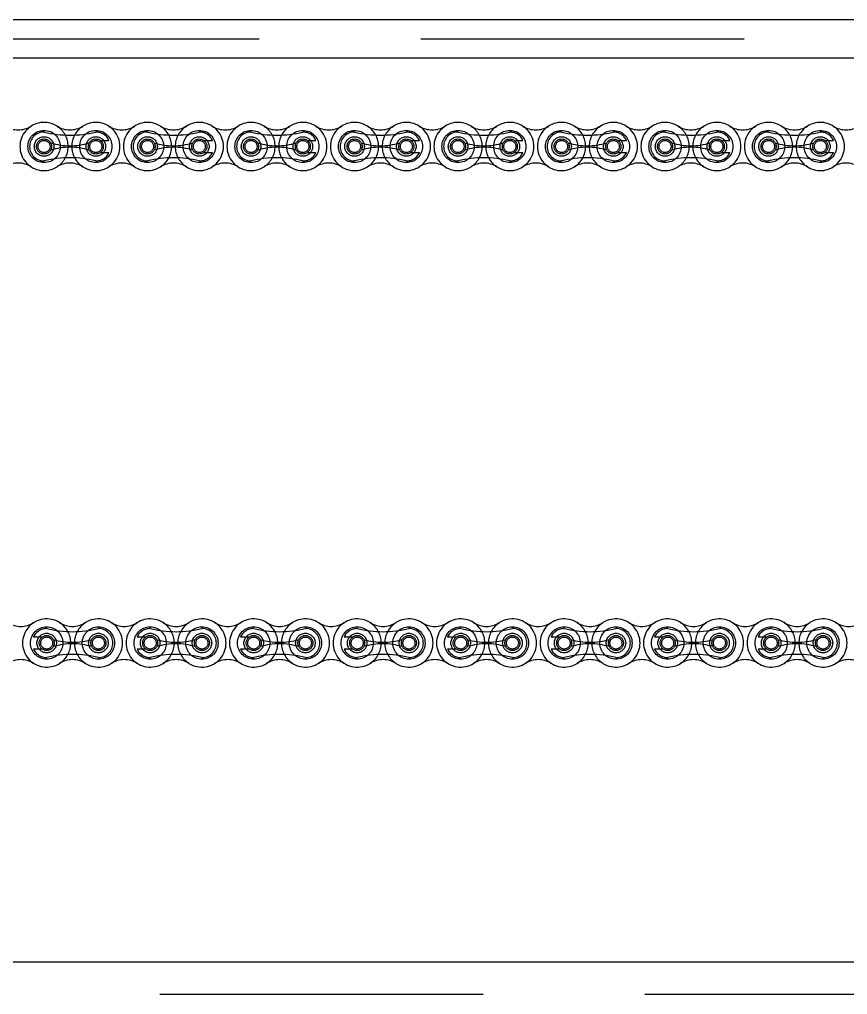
# Model space of a CAD drawing. Header units: metres. Extents: x 0 to 21025, y 0 to 14850.
# Drawn here: x 4588.3 to 4791.5, y 13047.4 to 13286.7 of the extents above; entities that cross this region are included whole.
import ezdxf

# ---------------------------------------------------------------- set-up
doc = ezdxf.new("R2010")
doc.units = ezdxf.units.M
doc.header["$LTSCALE"] = 25
doc.linetypes.add('HIDDEN2', pattern=[4.7625, 3.175, -1.5875])
doc.layers.add('SL4', color=4, linetype='Continuous')
doc.layers.add('ST1', color=7, linetype='HIDDEN2')

msp = doc.modelspace()

# ---------------------------------------------------------------- linework, layer by layer
at = {"layer": 'SL4'}
for p, q in [((4210.539, 13286.681), (5535.514, 13286.681)), ((5535.514, 13277.156), (4210.539, 13277.156)), ((4258.039, 13055.444), (5488.014, 13055.444))]:
    msp.add_line(p, q, dxfattribs=at)
at = {"layer": 'ST1'}
for p, q in [((4210.539, 13281.919), (5535.514, 13281.919)), ((5535.514, 13277.156), (4210.539, 13277.156)), ((4608.136, 13256.997), (4610.26, 13256.997)), ((4633.536, 13256.997), (4635.66, 13256.997)), ((4658.936, 13256.997), (4661.06, 13256.997)), ((4684.336, 13256.997), (4686.46, 13256.997)), ((4709.736, 13256.997), (4711.86, 13256.997)), ((4735.136, 13256.997), (4737.26, 13256.997)), ((4760.536, 13256.997), (4762.66, 13256.997)), ((4785.936, 13256.997), (4788.06, 13256.997)), ((4608.136, 13254.045), (4610.26, 13254.045)), ((4633.536, 13254.045), (4635.66, 13254.045)), ((4658.936, 13254.045), (4661.06, 13254.045)), ((4684.336, 13254.045), (4686.46, 13254.045)), ((4709.736, 13254.045), (4711.86, 13254.045)), ((4735.136, 13254.045), (4737.26, 13254.045)), ((4760.536, 13254.045), (4762.66, 13254.045)), ((4785.936, 13254.045), (4788.06, 13254.045)), ((4593.861, 13135.162), (4591.737, 13135.162)), ((4619.261, 13135.162), (4617.137, 13135.162)), ((4644.661, 13135.162), (4642.537, 13135.162)), ((4670.061, 13135.162), (4667.937, 13135.162)), ((4695.461, 13135.162), (4693.337, 13135.162)), ((4720.861, 13135.162), (4718.737, 13135.162)), ((4746.261, 13135.162), (4744.137, 13135.162)), ((4771.661, 13135.162), (4769.537, 13135.162)), ((4593.861, 13132.21), (4591.737, 13132.21)), ((4619.261, 13132.21), (4617.137, 13132.21)), ((4644.661, 13132.21), (4642.537, 13132.21)), ((4670.061, 13132.21), (4667.937, 13132.21)), ((4695.461, 13132.21), (4693.337, 13132.21)), ((4720.861, 13132.21), (4718.737, 13132.21)), ((4746.261, 13132.21), (4744.137, 13132.21)), ((4771.661, 13132.21), (4769.537, 13132.21)), ((4210.539, 13055.444), (5535.514, 13055.444)), ((5535.514, 13047.444), (4210.539, 13047.444))]:
    msp.add_line(p, q, dxfattribs=at)
for centre, radius in [((4594.329, 13255.521), 3.96), ((4607.029, 13255.521), 3.96), ((4619.729, 13255.521), 3.96), ((4632.429, 13255.521), 3.96), ((4645.129, 13255.521), 3.96), ((4657.829, 13255.521), 3.96), ((4670.529, 13255.521), 3.96), ((4683.229, 13255.521), 3.96), ((4695.929, 13255.521), 3.96), ((4708.629, 13255.521), 3.96), ((4721.329, 13255.521), 3.96), ((4734.029, 13255.521), 3.96), ((4746.729, 13255.521), 3.96), ((4759.429, 13255.521), 3.96), ((4772.129, 13255.521), 3.96), ((4784.829, 13255.521), 3.96), ((4594.329, 13255.521), 2.399), ((4594.329, 13255.521), 1.845), ((4594.329, 13255.521), 1.476), ((4607.029, 13255.521), 2.398), ((4607.029, 13255.521), 1.845), ((4607.029, 13255.521), 1.476), ((4619.729, 13255.521), 2.398), ((4619.729, 13255.521), 1.845), ((4619.729, 13255.521), 1.476), ((4632.429, 13255.521), 2.398), ((4632.429, 13255.521), 1.845), ((4632.429, 13255.521), 1.476), ((4645.129, 13255.521), 2.398), ((4645.129, 13255.521), 1.845), ((4645.129, 13255.521), 1.476), ((4657.829, 13255.521), 2.398), ((4657.829, 13255.521), 1.845), ((4657.829, 13255.521), 1.476), ((4670.529, 13255.521), 2.398), ((4670.529, 13255.521), 1.845), ((4670.529, 13255.521), 1.476), ((4683.229, 13255.521), 2.398), ((4683.229, 13255.521), 1.845), ((4683.229, 13255.521), 1.476), ((4695.929, 13255.521), 2.399), ((4695.929, 13255.521), 1.845), ((4695.929, 13255.521), 1.476), ((4708.629, 13255.521), 2.399), ((4708.629, 13255.521), 1.845), ((4708.629, 13255.521), 1.476), ((4721.329, 13255.521), 2.398), ((4721.329, 13255.521), 1.845), ((4721.329, 13255.521), 1.476), ((4734.029, 13255.521), 2.398), ((4734.029, 13255.521), 1.845), ((4734.029, 13255.521), 1.476), ((4746.729, 13255.521), 2.398), ((4746.729, 13255.521), 1.845), ((4746.729, 13255.521), 1.476), ((4759.429, 13255.521), 2.399), ((4759.429, 13255.521), 1.845), ((4759.429, 13255.521), 1.476), ((4772.129, 13255.521), 2.398), ((4772.129, 13255.521), 1.845), ((4772.129, 13255.521), 1.476), ((4784.829, 13255.521), 2.399), ((4784.829, 13255.521), 1.845), ((4784.829, 13255.521), 1.476), ((4594.968, 13133.686), 3.96), ((4607.668, 13133.686), 3.96), ((4620.368, 13133.686), 3.96), ((4633.068, 13133.686), 3.96), ((4645.768, 13133.686), 3.96), ((4658.468, 13133.686), 3.96), ((4671.168, 13133.686), 3.96), ((4683.868, 13133.686), 3.96), ((4696.568, 13133.686), 3.96), ((4709.268, 13133.686), 3.96), ((4721.968, 13133.686), 3.96), ((4734.668, 13133.686), 3.96), ((4747.368, 13133.686), 3.96), ((4760.068, 13133.686), 3.96), ((4772.768, 13133.686), 3.96), ((4785.468, 13133.686), 3.96), ((4594.968, 13133.686), 2.398), ((4594.968, 13133.686), 1.845), ((4594.968, 13133.686), 1.476), ((4607.668, 13133.686), 2.398), ((4607.668, 13133.686), 1.845), ((4607.668, 13133.686), 1.476), ((4620.368, 13133.686), 2.399), ((4620.368, 13133.686), 1.845), ((4620.368, 13133.686), 1.476), ((4633.068, 13133.686), 2.399), ((4633.068, 13133.686), 1.845), ((4633.068, 13133.686), 1.476), ((4645.768, 13133.686), 2.398), ((4645.768, 13133.686), 1.845), ((4645.768, 13133.686), 1.476), ((4658.468, 13133.686), 2.398), ((4658.468, 13133.686), 1.845), ((4658.468, 13133.686), 1.476), ((4671.168, 13133.686), 2.398), ((4671.168, 13133.686), 1.845), ((4671.168, 13133.686), 1.476), ((4683.868, 13133.686), 2.398), ((4683.868, 13133.686), 1.845), ((4683.868, 13133.686), 1.476), ((4696.568, 13133.686), 2.398), ((4696.568, 13133.686), 1.845), ((4696.568, 13133.686), 1.476), ((4709.268, 13133.686), 2.399), ((4709.268, 13133.686), 1.845), ((4709.268, 13133.686), 1.476), ((4721.968, 13133.686), 2.399), ((4721.968, 13133.686), 1.845), ((4721.968, 13133.686), 1.476), ((4734.668, 13133.686), 2.399), ((4734.668, 13133.686), 1.845), ((4734.668, 13133.686), 1.476), ((4747.368, 13133.686), 2.398), ((4747.368, 13133.686), 1.845), ((4747.368, 13133.686), 1.476), ((4760.068, 13133.686), 2.398), ((4760.068, 13133.686), 1.845), ((4760.068, 13133.686), 1.476), ((4772.768, 13133.686), 2.398), ((4772.768, 13133.686), 1.845), ((4772.768, 13133.686), 1.476), ((4785.468, 13133.686), 2.398), ((4785.468, 13133.686), 1.845), ((4785.468, 13133.686), 1.476)]:
    msp.add_circle(centre, radius, dxfattribs=at)
for centre, radius, start, end in [((4594.329, 13255.521), 5.92, 57.56669, 302.43331), ((4607.029, 13255.521), 5.92, 237.56669, 122.43331), ((4619.729, 13255.521), 5.92, 57.56669, 302.43331), ((4632.429, 13255.521), 5.92, 237.56669, 122.43331), ((4645.129, 13255.521), 5.92, 57.56669, 302.43331), ((4657.829, 13255.521), 5.92, 237.56669, 122.43331), ((4670.529, 13255.521), 5.92, 57.56669, 302.43331), ((4683.229, 13255.521), 5.92, 237.56669, 122.43331), ((4695.929, 13255.521), 5.92, 57.56669, 302.43331), ((4708.629, 13255.521), 5.92, 237.56669, 122.43331), ((4721.329, 13255.521), 5.92, 57.56669, 302.43331), ((4734.029, 13255.521), 5.92, 237.56669, 122.43331), ((4746.729, 13255.521), 5.92, 57.56669, 302.43331), ((4759.429, 13255.521), 5.92, 237.56669, 122.43331), ((4772.129, 13255.521), 5.92, 57.56669, 302.43331), ((4784.829, 13255.521), 5.92, 237.56669, 122.43331), ((4587.979, 13265.514), 5.92, 237.56669, 302.43331), ((4594.329, 13255.521), 3.552, 90, 270), ((4600.679, 13284.618), 26.322, 256.04015, 283.95985), ((4600.679, 13265.514), 5.92, 237.56669, 302.43331), ((4594.329, 13255.521), 5.92, 302.43324, 57.56676), ((4607.029, 13255.521), 5.92, 122.43324, 237.56676), ((4607.029, 13255.521), 3.552, 24.55336, 90), ((4613.379, 13265.514), 5.92, 237.56669, 302.43331), ((4619.729, 13255.521), 3.552, 90, 270), ((4626.079, 13284.618), 26.322, 256.04015, 283.95985), ((4626.079, 13265.514), 5.92, 237.56669, 302.43331), ((4619.729, 13255.521), 5.92, 302.43324, 57.56676), ((4632.429, 13255.521), 5.92, 122.43324, 237.56676), ((4632.429, 13255.521), 3.552, 24.55336, 90), ((4638.779, 13265.514), 5.92, 237.56669, 302.43331), ((4645.129, 13255.521), 3.552, 90, 270), ((4651.479, 13284.618), 26.322, 256.04015, 283.95985), ((4651.479, 13265.514), 5.92, 237.56669, 302.43331), ((4645.129, 13255.521), 5.92, 302.43324, 57.56676), ((4657.829, 13255.521), 5.92, 122.43324, 237.56676), ((4657.829, 13255.521), 3.552, 24.55336, 90), ((4664.179, 13265.514), 5.92, 237.56669, 302.43331), ((4670.529, 13255.521), 3.552, 90, 270), ((4676.879, 13284.618), 26.322, 256.04015, 283.95985), ((4676.879, 13265.514), 5.92, 237.56669, 302.43331), ((4670.529, 13255.521), 5.92, 302.43324, 57.56676), ((4683.229, 13255.521), 5.92, 122.43324, 237.56676), ((4683.229, 13255.521), 3.552, 24.55336, 90), ((4689.579, 13265.514), 5.92, 237.56669, 302.43331), ((4695.929, 13255.521), 3.552, 90, 270), ((4702.279, 13284.618), 26.322, 256.04015, 283.95985), ((4702.279, 13265.514), 5.92, 237.56669, 302.43331), ((4695.929, 13255.521), 5.92, 302.43324, 57.56676), ((4708.629, 13255.521), 5.92, 122.43324, 237.56676), ((4708.629, 13255.521), 3.552, 24.55336, 90), ((4714.979, 13265.514), 5.92, 237.56669, 302.43331), ((4721.329, 13255.521), 3.552, 90, 270), ((4727.679, 13284.618), 26.322, 256.04015, 283.95985), ((4727.679, 13265.514), 5.92, 237.56669, 302.43331), ((4721.329, 13255.521), 5.92, 302.43324, 57.56676), ((4734.029, 13255.521), 5.92, 122.43324, 237.56676), ((4734.029, 13255.521), 3.552, 24.55336, 90), ((4740.379, 13265.514), 5.92, 237.56669, 302.43331), ((4746.729, 13255.521), 3.552, 90, 270), ((4753.079, 13284.618), 26.322, 256.04015, 283.95985), ((4753.079, 13265.514), 5.92, 237.56669, 302.43331), ((4746.729, 13255.521), 5.92, 302.43324, 57.56676), ((4759.429, 13255.521), 5.92, 122.43324, 237.56676), ((4759.429, 13255.521), 3.552, 24.55336, 90), ((4765.779, 13265.514), 5.92, 237.56669, 302.43331), ((4772.129, 13255.521), 3.552, 90, 270), ((4778.479, 13284.618), 26.322, 256.04015, 283.95985), ((4778.479, 13265.514), 5.92, 237.56669, 302.43331), ((4772.129, 13255.521), 5.92, 302.43324, 57.56676), ((4784.829, 13255.521), 5.92, 122.43324, 237.56676), ((4784.829, 13255.521), 3.552, 24.55336, 90), ((4791.179, 13265.514), 5.92, 237.56669, 302.43331), ((4600.679, 13271.874), 16.175, 252.993, 287.007), ((4626.079, 13271.874), 16.175, 252.993, 287.007), ((4651.479, 13271.874), 16.175, 252.993, 287.007), ((4676.879, 13271.874), 16.175, 252.993, 287.007), ((4702.279, 13271.874), 16.175, 252.993, 287.007), ((4727.679, 13271.874), 16.175, 252.993, 287.007), ((4753.079, 13271.874), 16.175, 252.993, 287.007), ((4778.479, 13271.874), 16.175, 252.993, 287.007), ((4600.679, 13239.169), 16.175, 72.993, 107.007), ((4607.029, 13255.521), 3.552, 270, 335.44664), ((4626.079, 13239.169), 16.175, 72.993, 107.007), ((4632.429, 13255.521), 3.552, 270, 335.44664), ((4651.479, 13239.169), 16.175, 72.993, 107.007), ((4657.829, 13255.521), 3.552, 270, 335.44664), ((4676.879, 13239.169), 16.175, 72.993, 107.007), ((4683.229, 13255.521), 3.552, 270, 335.44664), ((4702.279, 13239.169), 16.175, 72.993, 107.007), ((4708.629, 13255.521), 3.552, 270, 335.44664), ((4727.679, 13239.169), 16.175, 72.993, 107.007), ((4734.029, 13255.521), 3.552, 270, 335.44664), ((4753.079, 13239.169), 16.175, 72.993, 107.007), ((4759.429, 13255.521), 3.552, 270, 335.44664), ((4778.479, 13239.169), 16.175, 72.993, 107.007), ((4784.829, 13255.521), 3.552, 270, 335.44664), ((4587.979, 13245.528), 5.92, 57.56669, 122.43331), ((4600.679, 13226.424), 26.322, 76.04015, 103.95985), ((4600.679, 13245.528), 5.92, 57.56669, 122.43331), ((4613.379, 13245.528), 5.92, 57.56669, 122.43331), ((4626.079, 13226.424), 26.322, 76.04015, 103.95985), ((4626.079, 13245.528), 5.92, 57.56669, 122.43331), ((4638.779, 13245.528), 5.92, 57.56669, 122.43331), ((4651.479, 13226.424), 26.322, 76.04015, 103.95985), ((4651.479, 13245.528), 5.92, 57.56669, 122.43331), ((4664.179, 13245.528), 5.92, 57.56669, 122.43331), ((4676.879, 13226.424), 26.322, 76.04015, 103.95985), ((4676.879, 13245.528), 5.92, 57.56669, 122.43331), ((4689.579, 13245.528), 5.92, 57.56669, 122.43331), ((4702.279, 13226.424), 26.322, 76.04015, 103.95985), ((4702.279, 13245.528), 5.92, 57.56669, 122.43331), ((4714.979, 13245.528), 5.92, 57.56669, 122.43331), ((4727.679, 13226.424), 26.322, 76.04015, 103.95985), ((4727.679, 13245.528), 5.92, 57.56669, 122.43331), ((4740.379, 13245.528), 5.92, 57.56669, 122.43331), ((4753.079, 13226.424), 26.322, 76.04015, 103.95985), ((4753.079, 13245.528), 5.92, 57.56669, 122.43331), ((4765.779, 13245.528), 5.92, 57.56669, 122.43331), ((4778.479, 13226.424), 26.322, 76.04015, 103.95985), ((4778.479, 13245.528), 5.92, 57.56669, 122.43331), ((4791.179, 13245.528), 5.92, 57.56669, 122.43331), ((4594.968, 13133.686), 5.92, 57.56669, 302.43331), ((4607.668, 13133.686), 5.92, 237.56669, 122.43331), ((4620.368, 13133.686), 5.92, 57.56669, 302.43331), ((4633.068, 13133.686), 5.92, 237.56669, 122.43331), ((4645.768, 13133.686), 5.92, 57.56669, 302.43331), ((4658.468, 13133.686), 5.92, 237.56669, 122.43331), ((4671.168, 13133.686), 5.92, 57.56669, 302.43331), ((4683.868, 13133.686), 5.92, 237.56669, 122.43331), ((4696.568, 13133.686), 5.92, 57.56669, 302.43331), ((4709.268, 13133.686), 5.92, 237.56669, 122.43331), ((4721.968, 13133.686), 5.92, 57.56669, 302.43331), ((4734.668, 13133.686), 5.92, 237.56669, 122.43331), ((4747.368, 13133.686), 5.92, 57.56669, 302.43331), ((4760.068, 13133.686), 5.92, 237.56669, 122.43331), ((4772.768, 13133.686), 5.92, 57.56669, 302.43331), ((4785.468, 13133.686), 5.92, 237.56669, 122.43331), ((4588.618, 13143.679), 5.92, 237.56669, 302.43331), ((4594.968, 13133.686), 3.552, 90, 155.44664), ((4601.318, 13162.783), 26.322, 256.04015, 283.95985), ((4601.318, 13143.679), 5.92, 237.56669, 302.43331), ((4594.968, 13133.686), 5.92, 302.43324, 57.56676), ((4607.668, 13133.686), 5.92, 122.43324, 237.56676), ((4607.668, 13133.686), 3.552, 270, 90), ((4614.018, 13143.679), 5.92, 237.56669, 302.43331), ((4620.368, 13133.686), 3.552, 90, 155.44664), ((4626.718, 13162.783), 26.322, 256.04015, 283.95985), ((4626.718, 13143.679), 5.92, 237.56669, 302.43331), ((4620.368, 13133.686), 5.92, 302.43324, 57.56676), ((4633.068, 13133.686), 5.92, 122.43324, 237.56676), ((4633.068, 13133.686), 3.552, 270, 90), ((4639.418, 13143.679), 5.92, 237.56669, 302.43331), ((4645.768, 13133.686), 3.552, 90, 155.44664), ((4652.118, 13162.783), 26.322, 256.04015, 283.95985), ((4652.118, 13143.679), 5.92, 237.56669, 302.43331), ((4645.768, 13133.686), 5.92, 302.43324, 57.56676), ((4658.468, 13133.686), 5.92, 122.43324, 237.56676), ((4658.468, 13133.686), 3.552, 270, 90), ((4664.818, 13143.679), 5.92, 237.56669, 302.43331), ((4671.168, 13133.686), 3.552, 90, 155.44664), ((4677.518, 13162.783), 26.322, 256.04015, 283.95985), ((4677.518, 13143.679), 5.92, 237.56669, 302.43331), ((4671.168, 13133.686), 5.92, 302.43324, 57.56676), ((4683.868, 13133.686), 5.92, 122.43324, 237.56676), ((4683.868, 13133.686), 3.552, 270, 90), ((4690.218, 13143.679), 5.92, 237.56669, 302.43331), ((4696.568, 13133.686), 3.552, 90, 155.44664), ((4702.918, 13162.783), 26.322, 256.04015, 283.95985), ((4702.918, 13143.679), 5.92, 237.56669, 302.43331), ((4696.568, 13133.686), 5.92, 302.43324, 57.56676), ((4709.268, 13133.686), 5.92, 122.43324, 237.56676), ((4709.268, 13133.686), 3.552, 270, 90), ((4715.618, 13143.679), 5.92, 237.56669, 302.43331), ((4721.968, 13133.686), 3.552, 90, 155.44664), ((4728.318, 13162.783), 26.322, 256.04015, 283.95985), ((4728.318, 13143.679), 5.92, 237.56669, 302.43331), ((4721.968, 13133.686), 5.92, 302.43324, 57.56676), ((4734.668, 13133.686), 5.92, 122.43324, 237.56676), ((4734.668, 13133.686), 3.552, 270, 90), ((4741.018, 13143.679), 5.92, 237.56669, 302.43331), ((4747.368, 13133.686), 3.552, 90, 155.44664), ((4753.718, 13162.783), 26.322, 256.04015, 283.95985), ((4753.718, 13143.679), 5.92, 237.56669, 302.43331), ((4747.368, 13133.686), 5.92, 302.43324, 57.56676), ((4760.068, 13133.686), 5.92, 122.43324, 237.56676), ((4760.068, 13133.686), 3.552, 270, 90), ((4766.418, 13143.679), 5.92, 237.56669, 302.43331), ((4772.768, 13133.686), 3.552, 90, 155.44664), ((4779.118, 13162.783), 26.322, 256.04015, 283.95985), ((4779.118, 13143.679), 5.92, 237.56669, 302.43331), ((4772.768, 13133.686), 5.92, 302.43324, 57.56676), ((4785.468, 13133.686), 5.92, 122.43324, 237.56676), ((4785.468, 13133.686), 3.552, 270, 90), ((4791.818, 13143.679), 5.92, 237.56669, 302.43331), ((4601.318, 13150.039), 16.175, 252.993, 287.007), ((4626.718, 13150.039), 16.175, 252.993, 287.007), ((4652.118, 13150.039), 16.175, 252.993, 287.007), ((4677.518, 13150.039), 16.175, 252.993, 287.007), ((4702.918, 13150.039), 16.175, 252.993, 287.007), ((4728.318, 13150.039), 16.175, 252.993, 287.007), ((4753.718, 13150.039), 16.175, 252.993, 287.007), ((4779.118, 13150.039), 16.175, 252.993, 287.007), ((4594.968, 13133.686), 3.552, 204.55336, 270), ((4601.318, 13117.334), 16.175, 72.993, 107.007), ((4620.368, 13133.686), 3.552, 204.55336, 270), ((4626.718, 13117.334), 16.175, 72.993, 107.007), ((4645.768, 13133.686), 3.552, 204.55336, 270), ((4652.118, 13117.334), 16.175, 72.993, 107.007), ((4671.168, 13133.686), 3.552, 204.55336, 270), ((4677.518, 13117.334), 16.175, 72.993, 107.007), ((4696.568, 13133.686), 3.552, 204.55336, 270), ((4702.918, 13117.334), 16.175, 72.993, 107.007), ((4721.968, 13133.686), 3.552, 204.55336, 270), ((4728.318, 13117.334), 16.175, 72.993, 107.007), ((4747.368, 13133.686), 3.552, 204.55336, 270), ((4753.718, 13117.334), 16.175, 72.993, 107.007), ((4772.768, 13133.686), 3.552, 204.55336, 270), ((4779.118, 13117.334), 16.175, 72.993, 107.007), ((4588.618, 13123.693), 5.92, 57.56669, 122.43331), ((4601.318, 13104.589), 26.322, 76.04015, 103.95985), ((4601.318, 13123.693), 5.92, 57.56669, 122.43331), ((4614.018, 13123.693), 5.92, 57.56669, 122.43331), ((4626.718, 13104.589), 26.322, 76.04015, 103.95985), ((4626.718, 13123.693), 5.92, 57.56669, 122.43331), ((4639.418, 13123.693), 5.92, 57.56669, 122.43331), ((4652.118, 13104.589), 26.322, 76.04015, 103.95985), ((4652.118, 13123.693), 5.92, 57.56669, 122.43331), ((4664.818, 13123.693), 5.92, 57.56669, 122.43331), ((4677.518, 13104.589), 26.322, 76.04015, 103.95985), ((4677.518, 13123.693), 5.92, 57.56669, 122.43331), ((4690.218, 13123.693), 5.92, 57.56669, 122.43331), ((4702.918, 13104.589), 26.322, 76.04015, 103.95985), ((4702.918, 13123.693), 5.92, 57.56669, 122.43331), ((4715.618, 13123.693), 5.92, 57.56669, 122.43331), ((4728.318, 13104.589), 26.322, 76.04015, 103.95985), ((4728.318, 13123.693), 5.92, 57.56669, 122.43331), ((4741.018, 13123.693), 5.92, 57.56669, 122.43331), ((4753.718, 13104.589), 26.322, 76.04015, 103.95985), ((4753.718, 13123.693), 5.92, 57.56669, 122.43331), ((4766.418, 13123.693), 5.92, 57.56669, 122.43331), ((4779.118, 13104.589), 26.322, 76.04015, 103.95985), ((4779.118, 13123.693), 5.92, 57.56669, 122.43331), ((4791.818, 13123.693), 5.92, 57.56669, 122.43331)]:
    msp.add_arc(centre, radius, start, end, dxfattribs=at)

doc.saveas('drawing.dxf')
